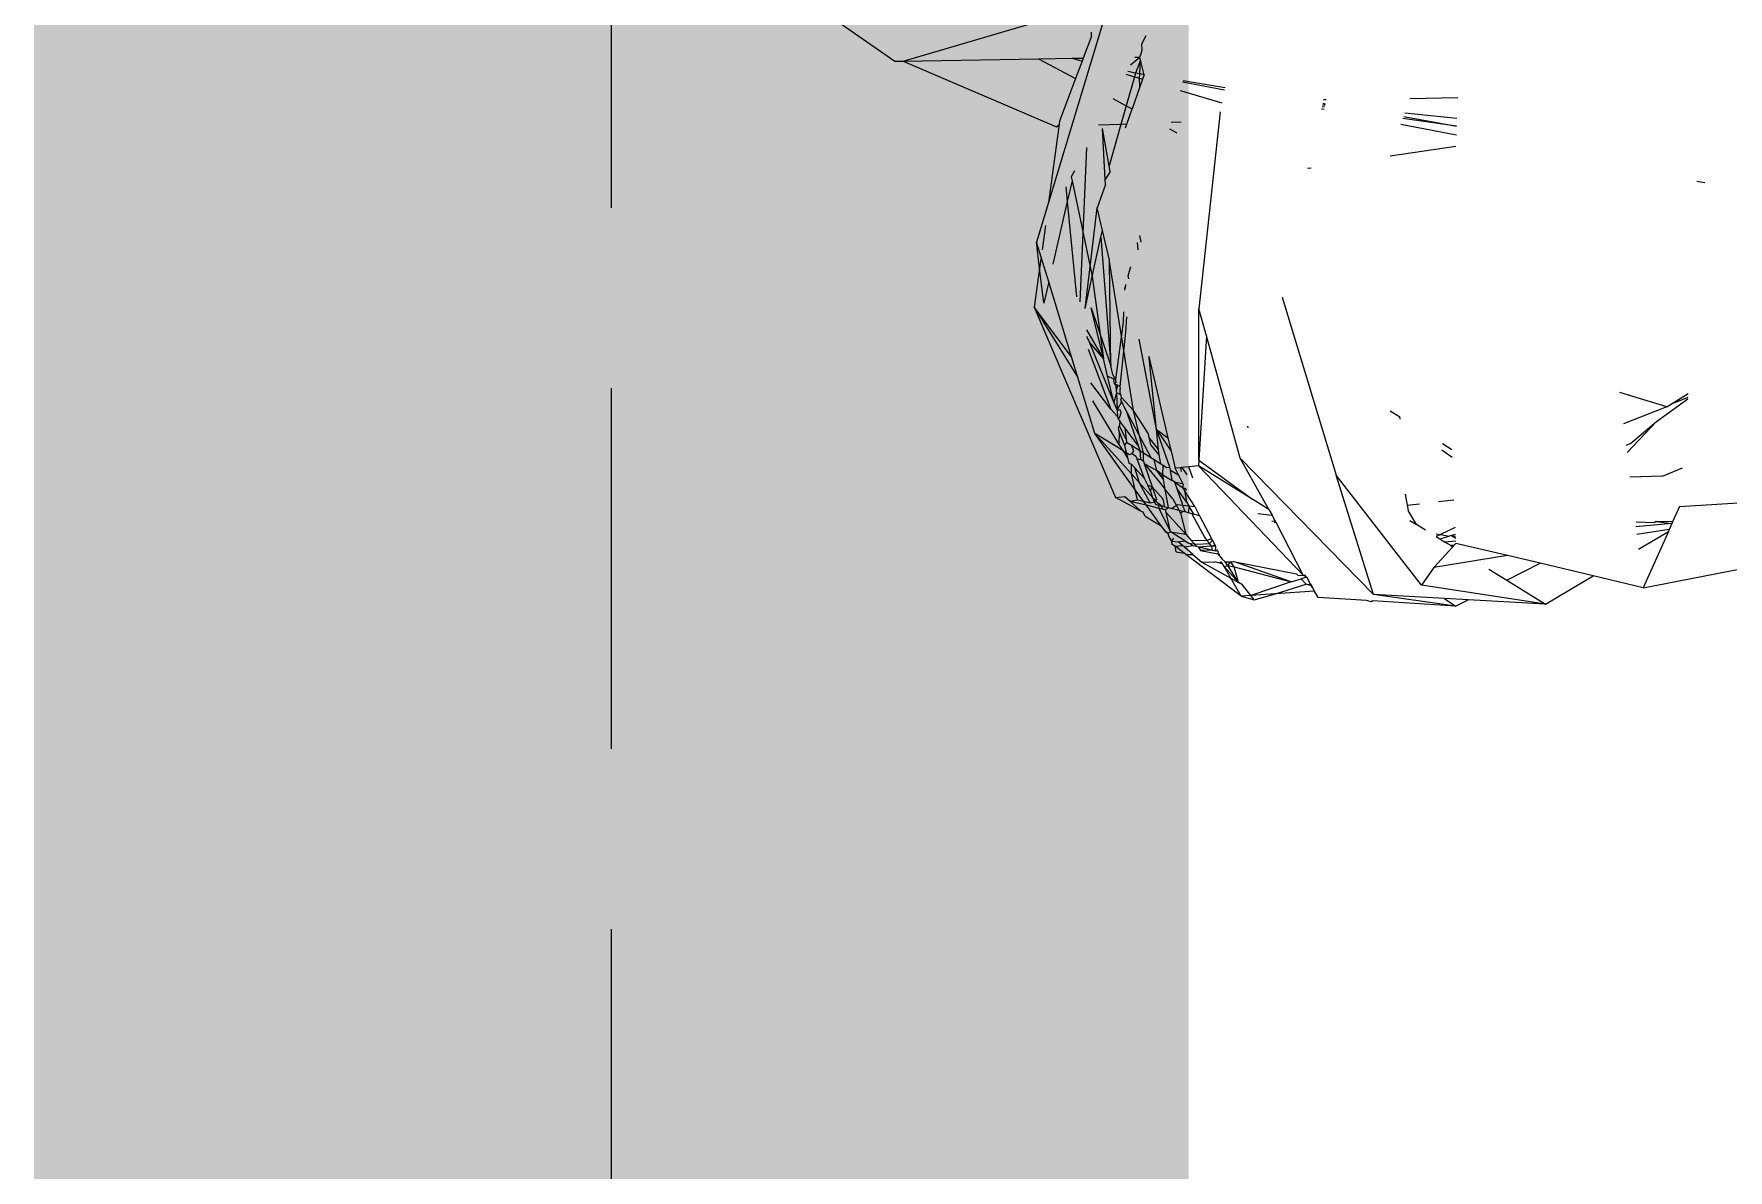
# Model space of a CAD drawing. Header units: millimetres. Extents: x 0 to 460473, y -68369 to 85219.
# Drawn here: x 230234.58 to 230263.93, y -38105.26 to -38085.57 of the extents above; entities that cross this region are included whole.
import ezdxf

# ---------------------------------------------------------------- set-up
doc = ezdxf.new("R2010")
doc.units = ezdxf.units.MM
doc.header["$LTSCALE"] = 50
doc.linetypes.add('HIDDEN2', pattern=[0.1875, 0.125, -0.0625])
doc.layers.add('fur', color=6, linetype='Continuous')
doc.layers.add('hid', color=8, linetype='HIDDEN2')

msp = doc.modelspace()

# ---------------------------------------------------------------- linework, layer by layer
at = {"layer": 'fur', "color": 40, "lineweight": 50, "true_color": 0xf8d731, "const_width": 20}
msp.add_lwpolyline([(231454.62857818, -37422.47504293), (231454.62857818, -39432.25663589), (230244.58358802, -39432.25663589), (230244.58358802, -37422.47504293)], close=True, dxfattribs=at)
at = {"layer": 'hid'}
for p, q in [((230244.58358802, -38082.33616613), (230244.58358802, -39427.44650558)), ((230253.54753487, -38083.88149174), (230252.15731342, -38088.49545861)), ((230247.70694316, -38084.80335157), (230249.49631807, -38086.05016198)), ((230249.64126467, -38086.04764682), (230251.97714465, -38085.35826719)), ((230252.90048481, -38085.61221353), (230252.75791194, -38085.99356575)), ((230252.90048481, -38085.61221353), (230252.9033299, -38085.54523876)), ((230253.77091264, -38085.74871406), (230253.8475139, -38085.60422979)), ((230249.64126467, -38086.04764682), (230251.98084384, -38086.00704968)), ((230251.98084384, -38086.00704968), (230252.56872518, -38085.99684858)), ((230251.98084384, -38086.00704968), (230252.62451879, -38086.35036416)), ((230252.56872518, -38085.99684858), (230252.75791194, -38085.99356575)), ((230252.56872518, -38085.99684858), (230252.73781111, -38086.04733121)), ((230252.75791194, -38085.99356575), (230252.73781111, -38086.04733121)), ((230253.57794799, -38086.11268143), (230253.74102134, -38085.97650651)), ((230253.64930007, -38085.97809809), (230253.74102134, -38085.97650651)), ((230253.74102134, -38085.97650651), (230253.75970343, -38085.91365272)), ((230253.75160843, -38086.03276718), (230253.74102134, -38085.97650651)), ((230253.75970343, -38085.91365272), (230253.77757251, -38085.85068639)), ((230253.77757251, -38085.85068639), (230253.77091264, -38085.74871406)), ((230249.49631807, -38086.05016198), (230249.64126467, -38086.04764682)), ((230249.64126467, -38086.04764682), (230252.29662232, -38087.18265644)), ((230252.73781111, -38086.04733121), (230252.62451879, -38086.35036416)), ((230253.49304911, -38086.27281658), (230253.64491017, -38086.31815652)), ((230253.66301861, -38086.25434674), (230253.53253592, -38086.22913477)), ((230253.66301861, -38086.25434674), (230253.64491017, -38086.31815652)), ((230253.75160843, -38086.03276718), (230253.66301861, -38086.25434674)), ((230253.73559687, -38086.26837038), (230253.66301861, -38086.25434674)), ((230253.73047724, -38086.34370359), (230253.73559687, -38086.26837038)), ((230253.73559687, -38086.26837038), (230253.75160843, -38086.03276718)), ((230253.81439127, -38086.28359509), (230253.73559687, -38086.26837038)), ((230253.81439127, -38086.28359509), (230253.75160843, -38086.03276718)), ((230253.81439127, -38086.28359509), (230253.7871866, -38086.36063486)), ((230252.62451879, -38086.35036416), (230252.34874367, -38087.08800417)), ((230253.64491017, -38086.31815652), (230253.50282683, -38086.81882399)), ((230253.73967982, -38086.49516732), (230253.60596332, -38086.87383351)), ((230253.64491017, -38086.31815652), (230253.73047724, -38086.34370359)), ((230253.73047724, -38086.34370359), (230253.7871866, -38086.36063486)), ((230253.73967982, -38086.49516732), (230253.73047724, -38086.34370359)), ((230253.7871866, -38086.36063486), (230253.73967982, -38086.49516732)), ((230254.4385514, -38086.55510763), (230255.15881929, -38086.77015225)), ((230255.2032714, -38086.55195568), (230254.47872509, -38086.41195824)), ((230254.48658426, -38086.38395396), (230255.21346704, -38086.50190963)), ((230253.26953992, -38086.69439663), (230253.50282683, -38086.81882399)), ((230253.50282683, -38086.81882399), (230253.41083177, -38087.14299243)), ((230253.50282683, -38086.81882399), (230253.60596332, -38086.87383351)), ((230253.51219071, -38087.13938422), (230253.60596332, -38086.87383351)), ((230256.93051687, -38086.88547693), (230256.88508675, -38086.87671126)), ((230256.9390863, -38086.84709009), (230256.89352675, -38086.84054989)), ((230256.94688525, -38086.8121546), (230256.90121475, -38086.80761049)), ((230256.90837042, -38086.77695185), (230256.95312265, -38086.78421407)), ((230256.96777864, -38086.71856241), (230256.92184304, -38086.71922808)), ((230259.24374433, -38086.6855801), (230258.41260582, -38086.6976246)), ((230252.33606081, -38087.1812525), (230252.15731342, -38088.49545861)), ((230252.29662232, -38087.18265644), (230252.34089863, -38087.14568337)), ((230252.33606081, -38087.1812525), (230252.29662232, -38087.18265644)), ((230252.34089863, -38087.14568337), (230252.33606081, -38087.1812525)), ((230252.34874367, -38087.08800417), (230252.34089863, -38087.14568337)), ((230253.41083177, -38087.14299243), (230253.02441488, -38087.15674823)), ((230253.41083177, -38087.14299243), (230253.20644127, -38087.86321533)), ((230253.51219071, -38087.13938422), (230253.41083177, -38087.14299243)), ((230253.48969149, -38087.20309883), (230253.51219071, -38087.13938422)), ((230254.45646184, -38087.10576974), (230254.28227243, -38087.11197059)), ((230255.12767441, -38086.92302925), (230254.76244994, -38090.33984304)), ((230259.22010071, -38087.32724826), (230258.26140799, -38087.14227012)), ((230259.2256981, -38087.17533974), (230258.29556631, -38087.04181666)), ((230258.30837808, -38087.00413956), (230259.2256981, -38087.17533974)), ((230259.23070747, -38087.0393895), (230258.32696813, -38086.94946958)), ((230253.20644127, -38087.86321533), (230253.09344161, -38087.2123186)), ((230253.1391507, -38088.10033111), (230253.09344161, -38087.2123186)), ((230254.25234944, -38087.21859403), (230254.3803602, -38087.28687064)), ((230252.75535554, -38089.02862657), (230252.818363, -38087.54540056)), ((230259.21276441, -38087.5263493), (230258.07306111, -38087.69616432)), ((230252.60499653, -38087.94784957), (230252.55045804, -38088.05071935)), ((230252.55045804, -38088.05071935), (230252.56503101, -38088.12027129)), ((230253.22296916, -38087.95841868), (230253.1391507, -38088.10033111)), ((230253.22296916, -38087.95841868), (230253.20644127, -38087.86321533)), ((230256.70400192, -38087.90015322), (230256.64413538, -38087.90907329)), ((230252.45787355, -38088.22535098), (230252.48211489, -38088.4779932)), ((230252.56503101, -38088.12027129), (230252.48211489, -38088.4779932)), ((230252.56503101, -38088.12027129), (230252.75535554, -38089.02862657)), ((230253.14343877, -38088.18363746), (230253.00119806, -38088.58644299)), ((230253.14343877, -38088.18363746), (230253.1391507, -38088.10033111)), ((230263.52187619, -38088.15726856), (230263.38523975, -38088.13090479)), ((230252.15731342, -38088.49545861), (230251.95014654, -38089.18301894)), ((230252.48211489, -38088.4779932), (230252.22988241, -38089.56619034)), ((230252.48211489, -38088.4779932), (230252.64049587, -38090.1286328)), ((230252.8770645, -38089.6095027), (230253.00119806, -38088.58644299)), ((230253.09212613, -38088.97955255), (230253.00119806, -38088.58644299)), ((230252.10301443, -38088.89468155), (230252.04594886, -38089.31424526)), ((230252.00274056, -38089.63192606), (230251.95014654, -38089.18301894)), ((230252.02874337, -38089.44074538), (230251.95014654, -38089.18301894)), ((230252.70488086, -38090.21682486), (230252.75535554, -38089.02862657)), ((230252.75535554, -38089.02862657), (230252.8770645, -38089.6095027)), ((230252.91288493, -38089.78046164), (230253.06537036, -38089.09910621)), ((230253.06537036, -38089.09910621), (230253.09212613, -38088.97955255)), ((230253.06537036, -38089.09910621), (230253.23677553, -38091.32628311)), ((230253.21082112, -38089.49270688), (230253.09212613, -38088.97955255)), ((230253.71165321, -38089.31446502), (230253.69902049, -38089.1902502)), ((230253.73332006, -38089.06803182), (230253.75405244, -38089.18590583)), ((230252.02874337, -38089.44074538), (230252.00274056, -38089.63192606)), ((230252.15954343, -38089.86965116), (230252.02874337, -38089.44074538)), ((230253.21217458, -38089.51900123), (230253.21082112, -38089.49270688)), ((230253.23677553, -38091.32628311), (230253.21217458, -38089.51900123)), ((230253.62912759, -38092.09946214), (230253.21217458, -38089.51900123)), ((230252.00274056, -38089.63192606), (230251.91039931, -38090.31084745)), ((230252.07388789, -38090.23919168), (230252.00274056, -38089.63192606)), ((230252.78933787, -38090.33251082), (230252.8770645, -38089.6095027)), ((230252.78933787, -38090.33251082), (230252.91288493, -38089.78046164)), ((230252.8770645, -38089.6095027), (230252.91288493, -38089.78046164)), ((230252.91288493, -38089.78046164), (230253.10693152, -38091.19939459)), ((230253.5370304, -38089.76746336), (230253.58238376, -38089.60585746)), ((230253.54572867, -38089.8175668), (230253.5370304, -38089.76746336)), ((230252.15954343, -38089.86965116), (230252.07388789, -38090.23919168)), ((230252.55708803, -38091.17323747), (230252.15954343, -38089.86965116)), ((230253.48107036, -38090.01361802), (230253.48526308, -38089.9519239)), ((230253.48944662, -38089.98822026), (230253.49578033, -38089.91444818)), ((230251.91039931, -38090.31084745), (230253.31805091, -38093.60634634)), ((230252.55708803, -38091.17323747), (230251.91039931, -38090.31084745)), ((230251.91039931, -38090.31084745), (230252.66621188, -38091.53106491)), ((230253.10693152, -38091.19939459), (230252.89358058, -38090.3195128)), ((230252.89358058, -38090.3195128), (230253.23677553, -38091.32628311)), ((230253.45643953, -38090.39110565), (230253.45011068, -38090.57072618)), ((230254.75970906, -38092.96351285), (230254.76244994, -38090.33984304)), ((230254.89104766, -38090.80747106), (230254.76244994, -38090.33984304)), ((230256.20534907, -38090.13387436), (230257.13790888, -38093.2190719)), ((230253.10693152, -38091.19939459), (230252.81874165, -38090.70266479)), ((230253.45011068, -38090.57072618), (230253.31687549, -38091.56125821)), ((230253.5055758, -38090.47682104), (230253.48975221, -38090.74594962)), ((230252.82998967, -38090.84426225), (230252.82780723, -38090.81678819)), ((230252.85483854, -38090.88329219), (230252.82998967, -38090.84426225)), ((230252.86814356, -38090.91602596), (230252.85483854, -38090.88329219)), ((230253.28970733, -38091.95318134), (230252.86814356, -38090.91602596)), ((230253.10693152, -38091.19939459), (230252.86814356, -38090.91602596)), ((230253.48975221, -38090.74594962), (230253.38916549, -38091.68585869)), ((230254.02862624, -38092.4311917), (230253.72733945, -38090.8636749)), ((230254.89104766, -38090.80747106), (230254.75970906, -38092.96351285)), ((230255.47340024, -38092.92511659), (230254.89104766, -38090.80747106)), ((230252.66621188, -38091.53106491), (230252.55708803, -38091.17323747)), ((230252.84556651, -38091.04035368), (230253.23636211, -38092.07908163)), ((230253.18082937, -38091.50415716), (230253.10693152, -38091.19939459)), ((230253.89513557, -38091.15638554), (230253.90195808, -38091.18569132)), ((230254.02862624, -38092.4311917), (230253.90195808, -38091.18569132)), ((230253.90195808, -38091.18569132), (230254.22524502, -38092.57435515)), ((230252.96145084, -38092.49918136), (230252.66621188, -38091.53106491)), ((230253.28970733, -38091.95318134), (230253.18082937, -38091.50415716)), ((230253.28578113, -38091.56017045), (230253.18082937, -38091.50415716)), ((230253.2685603, -38091.47798118), (230253.23677553, -38091.32628311)), ((230253.31687549, -38091.56125821), (230253.2685603, -38091.47798118)), ((230253.30194076, -38091.63729496), (230253.28578113, -38091.56017045)), ((230253.31687549, -38091.56125821), (230253.32000785, -38091.6139301)), ((230253.23636211, -38092.07908163), (230252.89155306, -38091.61926243)), ((230253.33467537, -38091.79352632), (230253.28970733, -38091.95318134)), ((230253.32000785, -38091.6139301), (230253.30194076, -38091.63729496)), ((230253.35191427, -38091.66404528), (230253.30194076, -38091.63729496)), ((230253.30194076, -38091.63729496), (230253.32303501, -38091.67274022)), ((230253.32303501, -38091.67274022), (230253.32748614, -38091.75921452)), ((230253.35191427, -38091.66404528), (230253.32748614, -38091.75921452)), ((230253.32748614, -38091.75921452), (230253.33467537, -38091.79352632)), ((230253.33467537, -38091.79352632), (230253.34439595, -38092.08772942)), ((230253.33467537, -38091.79352632), (230253.40646681, -38091.82407642)), ((230253.38916549, -38091.68585869), (230253.35191427, -38091.66404528)), ((230253.38916549, -38091.68585869), (230253.39488314, -38091.73153616)), ((230253.39757483, -38091.79799158), (230253.39488314, -38091.73153616)), ((230253.40646681, -38091.82407642), (230253.39757483, -38091.79799158)), ((230253.42343617, -38091.87385641), (230253.40252902, -38091.92115233)), ((230253.42343617, -38091.87385641), (230253.40646681, -38091.82407642)), ((230253.62912759, -38092.09946214), (230253.42343617, -38091.87385641)), ((230262.86825829, -38092.03625175), (230262.05224779, -38091.78827046)), ((230262.92826377, -38091.99856749), (230263.23737195, -38091.80444333)), ((230263.23203222, -38091.87289552), (230262.92826377, -38091.99856749)), ((230252.91666679, -38091.93541046), (230253.3754219, -38092.6904856)), ((230253.35034192, -38092.20324483), (230253.23636211, -38092.07908163)), ((230253.34439595, -38092.08772942), (230253.28970733, -38091.95318134)), ((230253.41885041, -38091.95185126), (230253.34439595, -38092.08772942)), ((230253.34439595, -38092.08772942), (230253.35034192, -38092.20324483)), ((230253.34439595, -38092.08772942), (230253.39661065, -38092.08912269)), ((230253.40767473, -38092.14192781), (230253.39249061, -38092.20605467)), ((230253.39661065, -38092.08912269), (230253.40767473, -38092.14192781)), ((230253.40252902, -38091.92115233), (230253.41885041, -38091.95185126)), ((230253.41885041, -38091.95185126), (230253.50572614, -38092.11525595)), ((230253.50572614, -38092.11525595), (230253.93114005, -38092.9154176)), ((230253.50572614, -38092.11525595), (230253.70762629, -38092.70753473)), ((230253.88792521, -38092.50595362), (230253.62912759, -38092.09946214)), ((230253.80235056, -38092.83385402), (230253.62912759, -38092.09946214)), ((230258.0759258, -38092.10806842), (230258.23944718, -38092.21020418)), ((230262.86825829, -38092.03625175), (230262.11751447, -38092.3339824)), ((230262.68489611, -38092.29154627), (230263.22983741, -38091.90103172)), ((230262.86825829, -38092.03625175), (230262.92826377, -38091.99856749)), ((230253.35034192, -38092.20324483), (230253.36031637, -38092.24438051)), ((230253.39249061, -38092.20605467), (230253.36031637, -38092.24438051)), ((230253.36031637, -38092.24438051), (230253.38975689, -38092.28364084)), ((230253.38722945, -38092.35537287), (230253.36100373, -38092.41037691)), ((230253.36100373, -38092.41037691), (230253.38321158, -38092.46940498)), ((230253.38321158, -38092.46940498), (230253.3754219, -38092.6904856)), ((230253.38321158, -38092.46940498), (230253.47229157, -38092.70617806)), ((230253.38975689, -38092.28364084), (230253.38722945, -38092.35537287)), ((230253.39358419, -38092.38158048), (230253.38722945, -38092.35537287)), ((230253.47886735, -38092.40247385), (230253.38975689, -38092.28364084)), ((230253.50350287, -38092.59928348), (230253.39358419, -38092.38158048)), ((230253.47886735, -38092.40247385), (230253.50350287, -38092.59928348)), ((230253.70762629, -38092.70753473), (230253.47886735, -38092.40247385)), ((230254.02862624, -38092.4311917), (230254.22524502, -38092.57435515)), ((230254.02862624, -38092.4311917), (230254.27923561, -38092.80626916)), ((230254.25511136, -38093.08269012), (230254.02862624, -38092.4311917)), ((230254.05913486, -38092.77487131), (230254.02862624, -38092.4311917)), ((230255.60195299, -38092.37432921), (230255.61166286, -38092.39786051)), ((230258.24909641, -38092.25274007), (230258.23944718, -38092.21020418)), ((230262.68489611, -38092.29154627), (230262.17652561, -38092.82739003)), ((230262.23492757, -38092.66982208), (230262.68489611, -38092.29154627)), ((230253.5916881, -38093.19858197), (230252.96145084, -38092.49918136)), ((230253.65806375, -38093.47232216), (230252.96145084, -38092.49918136)), ((230253.44591463, -38092.79356449), (230252.96145084, -38092.49918136)), ((230253.3754219, -38092.6904856), (230253.44591463, -38092.79356449)), ((230253.50966252, -38092.64849199), (230253.47229157, -38092.70617806)), ((230253.47229157, -38092.70617806), (230253.50170023, -38092.82746246)), ((230253.50350287, -38092.59928348), (230253.50966252, -38092.64849199)), ((230253.50966252, -38092.64849199), (230253.59404601, -38092.70193283)), ((230253.63444712, -38092.80132998), (230253.59404601, -38092.70193283)), ((230253.59404601, -38092.70193283), (230253.73646254, -38092.79212654)), ((230253.70762629, -38092.70753473), (230253.73646254, -38092.79212654)), ((230253.90260205, -38092.57082818), (230253.88792521, -38092.50595362)), ((230253.93025842, -38092.69307482), (230253.90260205, -38092.57082818)), ((230254.05913486, -38092.77487131), (230253.90260205, -38092.57082818)), ((230254.075426, -38092.86871097), (230253.93025842, -38092.69307482)), ((230254.22524502, -38092.57435515), (230254.27923561, -38092.80626916)), ((230258.97889998, -38092.67206779), (230259.14095477, -38092.77328753)), ((230262.23492757, -38092.66982208), (230262.16187328, -38092.70487809)), ((230253.44591463, -38092.79356449), (230253.50170023, -38092.82746246)), ((230253.47031149, -38092.82923911), (230253.44591463, -38092.79356449)), ((230253.50170023, -38092.82746246), (230253.47031149, -38092.82923911)), ((230253.52260027, -38092.91365645), (230253.47031149, -38092.82923911)), ((230253.50170023, -38092.82746246), (230253.52260027, -38092.91365645)), ((230253.50170023, -38092.82746246), (230253.5585505, -38092.86200738)), ((230253.52260027, -38092.91365645), (230253.54602646, -38093.01026853)), ((230253.54602646, -38093.01026853), (230253.59328167, -38093.02776765)), ((230253.5585505, -38092.86200738), (230253.60695998, -38092.84674344)), ((230253.5916881, -38093.19858197), (230253.59328167, -38093.02776765)), ((230253.64597202, -38093.08610097), (230253.59328167, -38093.02776765)), ((230253.60695998, -38092.84674344), (230253.63444712, -38092.80132998)), ((230253.60695998, -38092.84674344), (230253.67027331, -38092.88947163)), ((230253.67027331, -38092.88947163), (230253.69209324, -38092.94315427)), ((230253.81778295, -38093.27631229), (230253.69209324, -38092.94315427)), ((230253.69209324, -38092.94315427), (230253.75075621, -38092.94378703)), ((230253.73646254, -38092.79212654), (230253.80235056, -38092.83385402)), ((230253.73646254, -38092.79212654), (230253.75075621, -38092.94378703)), ((230253.75075621, -38092.94378703), (230253.7993381, -38092.97657343)), ((230253.7993381, -38092.97657343), (230253.80235056, -38092.83385402)), ((230253.7993381, -38092.97657343), (230253.81298796, -38093.01661563)), ((230253.80235056, -38092.83385402), (230253.93114005, -38092.9154176)), ((230253.81298796, -38093.01661563), (230253.95226986, -38093.42520231)), ((230253.81298796, -38093.01661563), (230254.07752366, -38093.34401653)), ((230253.81298796, -38093.01661563), (230254.03112836, -38093.13894006)), ((230253.93114005, -38092.9154176), (230253.9888248, -38092.95194988)), ((230253.9888248, -38092.95194988), (230254.10235951, -38093.02385246)), ((230254.03112836, -38093.13894006), (230253.9888248, -38092.95194988)), ((230254.075426, -38092.86871097), (230254.05913486, -38092.77487131)), ((230254.10235951, -38093.02385246), (230254.075426, -38092.86871097)), ((230254.10235951, -38093.02385246), (230254.14208308, -38093.04900976)), ((230254.13508118, -38093.21233472), (230254.14208308, -38093.04900976)), ((230254.14208308, -38093.04900976), (230254.20207269, -38093.08700174)), ((230254.27923561, -38092.80626916), (230254.3481039, -38093.10208968)), ((230254.75970906, -38092.96351285), (230254.75382554, -38093.06009607)), ((230254.75970906, -38092.96351285), (230255.69442978, -38093.64410826)), ((230257.78398871, -38095.28942375), (230255.47340024, -38092.92511659)), ((230255.97292032, -38093.81702038), (230255.47340024, -38092.92511659)), ((230259.14723017, -38092.91511751), (230258.97114442, -38092.78525352)), ((230253.65806375, -38093.47232216), (230253.5916881, -38093.19858197)), ((230253.7260271, -38093.34766357), (230253.5916881, -38093.19858197)), ((230253.64597202, -38093.08610097), (230253.7260271, -38093.34766357)), ((230253.64597202, -38093.08610097), (230253.81778295, -38093.27631229)), ((230253.96373132, -38093.61145387), (230253.7260271, -38093.34766357)), ((230253.91472284, -38093.70135678), (230253.7260271, -38093.34766357)), ((230253.87439593, -38093.39166581), (230253.81778295, -38093.27631229)), ((230254.09590235, -38093.22531924), (230254.03112836, -38093.13894006)), ((230254.03112836, -38093.13894006), (230254.05560175, -38093.14951778)), ((230254.05560175, -38093.14951778), (230254.13508118, -38093.21233472)), ((230254.07752366, -38093.34401653), (230254.17965967, -38093.46911419)), ((230254.09590235, -38093.22531924), (230254.13508118, -38093.21233472)), ((230254.14981735, -38093.29721744), (230254.09590235, -38093.22531924)), ((230254.13508118, -38093.21233472), (230254.27162586, -38093.29530573)), ((230254.14981735, -38093.29721744), (230254.13508118, -38093.21233472)), ((230254.17965967, -38093.46911419), (230254.14981735, -38093.29721744)), ((230254.20207269, -38093.08700174), (230254.25511136, -38093.08269012)), ((230254.27200713, -38093.13129187), (230254.25511136, -38093.08269012)), ((230254.27162586, -38093.29530573), (230254.30009203, -38093.31451665)), ((230254.30009203, -38093.31451665), (230254.27200713, -38093.13129187)), ((230254.27200713, -38093.13129187), (230254.40795125, -38093.21738653)), ((230254.34439662, -38093.33952468), (230254.30009203, -38093.31451665)), ((230254.38572485, -38093.4584079), (230254.34439662, -38093.33952468)), ((230254.34439662, -38093.33952468), (230254.48001108, -38093.43593841)), ((230254.49141397, -38093.37817876), (230254.34439662, -38093.33952468)), ((230254.44115975, -38093.09245808), (230254.3481039, -38093.10208968)), ((230254.40795125, -38093.21738653), (230254.3481039, -38093.10208968)), ((230254.49141397, -38093.37817876), (230254.40795125, -38093.21738653)), ((230254.46855895, -38093.08962216), (230254.44115975, -38093.09245808)), ((230254.44115975, -38093.09245808), (230254.45295712, -38093.15953212)), ((230254.58822915, -38093.07723588), (230254.46855895, -38093.08962216)), ((230254.46855895, -38093.08962216), (230254.55124775, -38093.21337933)), ((230254.75382554, -38093.06009607), (230254.58822915, -38093.07723588)), ((230254.65856766, -38093.27217311), (230254.58822915, -38093.07723588)), ((230255.69442978, -38093.64410826), (230254.75382554, -38093.06009607)), ((230256.56988687, -38094.95217519), (230254.75382554, -38093.06009607)), ((230257.78398871, -38095.28942375), (230257.13790888, -38093.2190719)), ((230258.61493063, -38095.12878151), (230257.13790888, -38093.2190719)), ((230262.79251359, -38093.23773572), (230262.22762589, -38093.25465295)), ((230262.79251359, -38093.23773572), (230263.13675638, -38093.09427509)), ((230253.31805091, -38093.60634634), (230253.48003959, -38093.58934893)), ((230253.74664595, -38093.8376445), (230253.31805091, -38093.60634634)), ((230253.48003959, -38093.58934893), (230253.57277294, -38093.66857227)), ((230253.57277294, -38093.66857227), (230253.70019552, -38093.64607803)), ((230253.70019552, -38093.64607803), (230253.65806375, -38093.47232216)), ((230253.80104789, -38093.67206536), (230253.65806375, -38093.47232216)), ((230253.70019552, -38093.64607803), (230253.80104789, -38093.67206536)), ((230253.90290402, -38093.46180306), (230253.87439593, -38093.39166581)), ((230253.87439593, -38093.39166581), (230253.95226986, -38093.42520231)), ((230253.92384844, -38093.49242931), (230253.90290402, -38093.46180306)), ((230253.92384844, -38093.49242931), (230253.95226986, -38093.42520231)), ((230253.96373132, -38093.61145387), (230253.92384844, -38093.49242931)), ((230253.95226986, -38093.42520231), (230254.02621094, -38093.64211017)), ((230253.95226986, -38093.42520231), (230254.14388257, -38093.63733612)), ((230253.99289844, -38093.68321248), (230253.96373132, -38093.61145387)), ((230254.04741959, -38093.70432623), (230253.96373132, -38093.61145387)), ((230254.02621094, -38093.64211017), (230253.99289844, -38093.68321248)), ((230254.17344874, -38093.76802448), (230254.14388257, -38093.63733612)), ((230254.31112954, -38093.63014039), (230254.17965967, -38093.46911419)), ((230254.23427328, -38093.78369756), (230254.17965967, -38093.46911419)), ((230254.31112954, -38093.63014039), (230254.41793009, -38093.83102168)), ((230254.48329317, -38093.73906918), (230254.38572485, -38093.4584079)), ((230254.5466722, -38093.68096032), (230254.38572485, -38093.4584079)), ((230254.49141397, -38093.37817876), (230254.48001108, -38093.43593841)), ((230254.48001108, -38093.43593841), (230254.51077337, -38093.48425652)), ((230254.48001108, -38093.43593841), (230254.52984133, -38093.45220967)), ((230254.51077337, -38093.48425652), (230254.5466722, -38093.68096032)), ((230254.6910237, -38093.76273), (230254.51077337, -38093.48425652)), ((230254.52984133, -38093.45220967), (230254.54370917, -38093.47892627)), ((230255.97292032, -38093.81702038), (230255.69442978, -38093.64410826)), ((230258.33359104, -38093.55208657), (230258.36755694, -38093.74243968)), ((230258.90996022, -38093.67818408), (230259.17957949, -38093.64624374)), ((230263.08461817, -38093.76265591), (230265.04879413, -38093.64013651)), ((230253.57277294, -38093.66857227), (230253.84639654, -38093.73541565)), ((230253.74664595, -38093.8376445), (230253.57277294, -38093.66857227)), ((230253.74664595, -38093.8376445), (230253.7403672, -38093.81175027)), ((230253.74664595, -38093.8376445), (230253.79132119, -38093.85528095)), ((230253.83289481, -38093.92831457), (230253.79132119, -38093.85528095)), ((230253.80104789, -38093.67206536), (230253.91472284, -38093.70135678)), ((230253.84639654, -38093.73541565), (230253.80104789, -38093.67206536)), ((230253.83289481, -38093.92831457), (230254.10734147, -38094.09994543)), ((230253.84639654, -38093.73541565), (230254.06989668, -38093.7900144)), ((230254.10734147, -38094.09994543), (230253.84639654, -38093.73541565)), ((230253.91472284, -38093.70135678), (230253.99289844, -38093.68321248)), ((230253.99289844, -38093.68321248), (230254.01028184, -38093.72598013)), ((230254.01028184, -38093.72598013), (230254.05908821, -38093.7385564)), ((230254.09924394, -38093.74890361), (230254.04741959, -38093.70432623)), ((230254.09924394, -38093.74890361), (230254.05908821, -38093.7385564)), ((230254.05908821, -38093.7385564), (230254.06989668, -38093.7900144)), ((230254.06989668, -38093.7900144), (230254.27123428, -38094.20025603)), ((230254.06989668, -38093.7900144), (230254.14008472, -38093.8071606)), ((230254.14008472, -38093.8071606), (230254.09924394, -38093.74890361)), ((230254.17344874, -38093.76802448), (230254.09924394, -38093.74890361)), ((230254.14008472, -38093.8071606), (230254.1847724, -38093.81807733)), ((230254.17344874, -38093.76802448), (230254.23427328, -38093.78369756)), ((230254.1847724, -38093.81807733), (230254.23427328, -38093.78369756)), ((230254.1964551, -38093.86971716), (230254.1847724, -38093.81807733)), ((230254.27123428, -38094.20025603), (230254.1964551, -38093.86971716)), ((230254.5334997, -38094.24374963), (230254.1964551, -38093.86971716)), ((230254.23427328, -38093.78369756), (230254.28876951, -38093.79773998)), ((230254.28876951, -38093.79773998), (230254.39153107, -38093.72861734)), ((230254.41793009, -38093.83102168), (230254.28876951, -38093.79773998)), ((230254.39153107, -38093.72861734), (230254.48329317, -38093.73906918)), ((230254.44482323, -38093.88160503), (230254.41793009, -38093.83102168)), ((230254.49038147, -38093.84969073), (230254.41793009, -38093.83102168)), ((230254.49038147, -38093.84969073), (230254.44482323, -38093.88160503)), ((230254.44482323, -38093.88160503), (230254.5334997, -38094.24374963)), ((230254.52483568, -38093.85856879), (230254.48329317, -38093.73906918)), ((230254.48329317, -38093.73906918), (230254.58725559, -38093.75091065)), ((230254.52483568, -38093.85856879), (230254.49038147, -38093.84969073)), ((230254.5817632, -38093.8732377), (230254.52483568, -38093.85856879)), ((230254.5466722, -38093.68096032), (230254.58725559, -38093.75091065)), ((230254.58725559, -38093.75091065), (230254.5817632, -38093.8732377)), ((230254.64180676, -38093.88870954), (230254.5817632, -38093.8732377)), ((230254.58725559, -38093.75091065), (230254.6910237, -38093.76273)), ((230254.671667, -38093.89640383), (230254.58725559, -38093.75091065)), ((230254.671667, -38093.89640383), (230254.64180676, -38093.88870954)), ((230254.64180676, -38093.88870954), (230254.85574208, -38094.2971897)), ((230254.77411239, -38093.92280165), (230254.671667, -38093.89640383)), ((230254.6910237, -38093.76273), (230254.77411239, -38093.92280165)), ((230254.77411239, -38093.92280165), (230254.97906232, -38094.31764089)), ((230255.78053277, -38093.88682671), (230256.02778899, -38093.91498957)), ((230255.97292032, -38093.81702038), (230256.02778899, -38093.91498957)), ((230256.08274204, -38094.01310941), (230256.02778899, -38093.91498957)), ((230258.36755694, -38093.74243968), (230258.58128997, -38093.71711988)), ((230258.36755694, -38093.74243968), (230258.38377924, -38093.83335337)), ((230258.52760105, -38094.07523738), (230258.38377924, -38093.83335337)), ((230263.08461817, -38093.76265591), (230262.9655146, -38094.030028)), ((230254.16896128, -38094.1779039), (230254.10734147, -38094.09994543)), ((230254.16896128, -38094.1779039), (230254.22524819, -38094.22599056)), ((230254.18597245, -38094.20978982), (230254.16896128, -38094.1779039)), ((230254.22524819, -38094.22599056), (230254.18597245, -38094.20978982)), ((230254.22524819, -38094.22599056), (230254.27123428, -38094.20025603)), ((230254.2504121, -38094.29980947), (230254.22524819, -38094.22599056)), ((230254.27123428, -38094.20025603), (230254.5334997, -38094.24374963)), ((230254.51994762, -38094.35797718), (230254.27123428, -38094.20025603)), ((230256.02379181, -38094.02009293), (230256.08274204, -38094.01310941)), ((230256.09813383, -38094.04059179), (230256.06539384, -38094.04288405)), ((230256.09813383, -38094.04059179), (230256.08274204, -38094.01310941)), ((230256.56988687, -38094.95217519), (230256.09813383, -38094.04059179)), ((230258.41450759, -38094.00556244), (230258.52760105, -38094.07523738)), ((230258.6844495, -38094.17186902), (230258.52760105, -38094.07523738)), ((230259.20079732, -38094.12578743), (230258.94729145, -38094.24733692)), ((230262.9523565, -38094.05956626), (230262.33069933, -38094.11647713)), ((230262.33227407, -38094.03022322), (230262.6512643, -38094.04077912)), ((230262.90750314, -38094.16025623), (230262.34680357, -38094.25112896)), ((230262.37664316, -38094.50062566), (230262.89204098, -38094.1949668)), ((230262.89204098, -38094.1949668), (230262.45691205, -38095.17177497)), ((230262.68302124, -38094.02294966), (230262.6512643, -38094.04077912)), ((230262.9655146, -38094.030028), (230262.68302124, -38094.02294966)), ((230262.68302124, -38094.02294966), (230262.9523565, -38094.05956626)), ((230262.90750314, -38094.16025623), (230262.89204098, -38094.1949668)), ((230262.9523565, -38094.05956626), (230262.90750314, -38094.16025623)), ((230262.9655146, -38094.030028), (230262.9523565, -38094.05956626)), ((230254.29485763, -38094.36189812), (230254.2504121, -38094.29980947)), ((230254.29485763, -38094.36189812), (230254.28623323, -38094.40489158)), ((230254.28623323, -38094.40489158), (230254.35053022, -38094.45335679)), ((230254.29485763, -38094.36189812), (230254.32600113, -38094.31206514)), ((230254.29485763, -38094.36189812), (230254.40010072, -38094.37536941)), ((230254.35053022, -38094.45335679), (230254.47492152, -38094.43928981)), ((230254.36722757, -38094.54953626), (230254.35053022, -38094.45335679)), ((230254.50756009, -38094.57172135), (230254.35053022, -38094.45335679)), ((230254.40010072, -38094.37536941), (230254.51994762, -38094.35797718)), ((230254.47492152, -38094.43928981), (230254.40010072, -38094.37536941)), ((230254.51187331, -38094.47085822), (230254.47492152, -38094.43928981)), ((230254.65603866, -38094.44308452), (230254.51187331, -38094.47085822)), ((230254.65772439, -38094.59546074), (230254.51187331, -38094.47085822)), ((230254.51994762, -38094.35797718), (230254.58575958, -38094.39913405)), ((230254.5334997, -38094.24374963), (230254.63463118, -38094.35597946)), ((230254.58575958, -38094.39913405), (230254.68496042, -38094.41183192)), ((230254.65603866, -38094.44308452), (230254.58575958, -38094.39913405)), ((230254.89996736, -38094.35135745), (230254.63463118, -38094.35597946)), ((230254.68496042, -38094.41183192), (230254.63463118, -38094.35597946)), ((230254.72762176, -38094.45917499), (230254.65603866, -38094.44308452)), ((230254.72762176, -38094.45917499), (230254.68496042, -38094.41183192)), ((230254.68496042, -38094.41183192), (230254.7297733, -38094.41756804)), ((230254.75518846, -38094.46537144), (230254.72762176, -38094.45917499)), ((230254.7297733, -38094.41756804), (230254.94502496, -38094.40654465)), ((230254.98019591, -38094.44962255), (230254.75518846, -38094.46537144)), ((230254.75518846, -38094.46537144), (230254.78682323, -38094.52487334)), ((230254.99182284, -38094.51856219), (230254.75518846, -38094.46537144)), ((230254.99182284, -38094.51856219), (230254.78682323, -38094.52487334)), ((230254.78682323, -38094.52487334), (230255.09182917, -38094.58635257)), ((230254.85574208, -38094.2971897), (230254.89996736, -38094.35135745)), ((230254.89996736, -38094.35135745), (230254.97906232, -38094.31764089)), ((230254.94502496, -38094.40654465), (230254.89996736, -38094.35135745)), ((230254.94502496, -38094.40654465), (230254.99569805, -38094.34968988)), ((230254.98019591, -38094.44962255), (230254.94502496, -38094.40654465)), ((230254.99569805, -38094.34968988), (230254.97906232, -38094.31764089)), ((230255.04036045, -38094.43573269), (230254.98019591, -38094.44962255)), ((230255.05236537, -38094.45886035), (230254.98019591, -38094.44962255)), ((230254.98019591, -38094.44962255), (230254.99182284, -38094.51856219)), ((230254.99182284, -38094.51856219), (230255.0465198, -38094.530857)), ((230255.04036045, -38094.43573269), (230254.99569805, -38094.34968988)), ((230255.05236537, -38094.45886035), (230255.04036045, -38094.43573269)), ((230255.0465198, -38094.530857), (230255.05236537, -38094.45886035)), ((230255.08191522, -38094.5157886), (230255.0465198, -38094.530857)), ((230258.83166547, -38094.82082834), (230259.1572494, -38094.46315292)), ((230258.94729145, -38094.24733692), (230258.86836857, -38094.2851784)), ((230258.86836857, -38094.2851784), (230258.93453788, -38094.32594418)), ((230258.87153979, -38094.23889704), (230258.94729145, -38094.24733692)), ((230258.93453788, -38094.32594418), (230259.09679119, -38094.27921337)), ((230258.93453788, -38094.32594418), (230259.02238587, -38094.38006582)), ((230258.94729145, -38094.24733692), (230259.09679119, -38094.27921337)), ((230259.21135663, -38094.36443795), (230259.02238587, -38094.38006582)), ((230259.12238641, -38094.44167443), (230259.02238587, -38094.38006582)), ((230259.13489557, -38094.26823887), (230259.09679119, -38094.27921337)), ((230259.17776821, -38094.44061166), (230259.12238641, -38094.44167443)), ((230259.12238641, -38094.44167443), (230259.1572494, -38094.46315292)), ((230259.20619166, -38094.24770478), (230259.13489557, -38094.26823887)), ((230259.13489557, -38094.26823887), (230259.20745792, -38094.27632342)), ((230259.13489557, -38094.26823887), (230259.20905249, -38094.31236227)), ((230259.1572494, -38094.46315292), (230259.17776821, -38094.44061166)), ((230259.21301382, -38094.40189204), (230259.17776821, -38094.44061166)), ((230260.10717623, -38094.61410597), (230259.21301382, -38094.40189204)), ((230254.36722757, -38094.54953626), (230254.50756009, -38094.57172135)), ((230254.53678978, -38094.59375384), (230254.50756009, -38094.57172135)), ((230255.49552369, -38095.31641965), (230254.53678978, -38094.59375384)), ((230254.53678978, -38094.59375384), (230254.65772439, -38094.59546074)), ((230254.65772439, -38094.59546074), (230254.8130714, -38094.72817576)), ((230254.8130714, -38094.72817576), (230255.03739343, -38094.72429876)), ((230254.8130714, -38094.72817576), (230255.31664008, -38095.00809228)), ((230255.17241906, -38094.75951007), (230255.03739343, -38094.72429876)), ((230255.09544529, -38094.54185448), (230255.0465198, -38094.530857)), ((230255.09544529, -38094.54185448), (230255.09182917, -38094.58635257)), ((230255.09182917, -38094.58635257), (230255.12166461, -38094.59236642)), ((230255.09182917, -38094.58635257), (230255.16517179, -38094.67618367)), ((230255.12433884, -38094.72279607), (230255.17241906, -38094.75951007)), ((230255.17241906, -38094.75951007), (230255.15085268, -38094.72233783)), ((230255.16517179, -38094.67618367), (230255.21762076, -38094.72118386)), ((230255.19920713, -38094.80568251), (230255.17241906, -38094.75951007)), ((230255.19920713, -38094.80568251), (230255.26433494, -38094.78347944)), ((230255.31664008, -38095.00809228), (230255.19920713, -38094.80568251)), ((230255.19920713, -38094.80568251), (230255.44798269, -38095.08110113)), ((230255.21762076, -38094.72118386), (230255.31412796, -38094.71951591)), ((230255.26433494, -38094.78347944), (230255.21762076, -38094.72118386)), ((230255.26433494, -38094.78347944), (230255.31412796, -38094.71951591)), ((230255.44798269, -38095.08110113), (230255.26433494, -38094.78347944)), ((230255.26433494, -38094.78347944), (230255.37005655, -38094.81104899)), ((230255.31412796, -38094.71951591), (230255.35971642, -38094.718728)), ((230255.37005655, -38094.81104899), (230255.31412796, -38094.71951591)), ((230256.35679123, -38095.06836473), (230255.35971642, -38094.718728)), ((230255.35971642, -38094.718728), (230256.45287639, -38094.92918554)), ((230255.37005655, -38094.81104899), (230256.35679123, -38095.06836473)), ((230255.44798269, -38095.08110113), (230255.37005655, -38094.81104899)), ((230260.10717623, -38094.61410597), (230258.83166547, -38094.82082834)), ((230260.09427994, -38095.04044135), (230260.67028374, -38094.74774976)), ((230260.67028374, -38094.74774976), (230260.10717623, -38094.61410597)), ((230261.59134791, -38094.96634835), (230260.67028374, -38094.74774976)), ((230262.45691205, -38095.17177497), (230265.05414664, -38094.66898365)), ((230255.49552369, -38095.31641965), (230255.31664008, -38095.00809228)), ((230255.31664008, -38095.00809228), (230255.44798269, -38095.08110113)), ((230255.51577228, -38095.11878303), (230255.44798269, -38095.08110113)), ((230256.35679123, -38095.06836473), (230255.66011584, -38095.30537201)), ((230256.09010125, -38095.27651083), (230256.6189851, -38095.11191817)), ((230256.35679123, -38095.06836473), (230256.5332066, -38095.01755508)), ((230256.45287639, -38094.92918554), (230256.47850584, -38094.95737994)), ((230256.47850584, -38094.95737994), (230256.56988687, -38094.95217519)), ((230256.62972379, -38094.98975703), (230256.5332066, -38095.01755508)), ((230256.6189851, -38095.11191817), (230256.5332066, -38095.01755508)), ((230256.56988687, -38094.95217519), (230256.62972379, -38094.98975703)), ((230256.61347167, -38094.96073851), (230256.56988687, -38094.95217519)), ((230256.65224752, -38095.12192099), (230256.6189851, -38095.11191817)), ((230256.69687089, -38095.1096496), (230256.62972379, -38094.98975703)), ((230256.69687089, -38095.1096496), (230256.65224752, -38095.12192099)), ((230256.7141734, -38095.14054361), (230256.69687089, -38095.1096496)), ((230256.69687089, -38095.1096496), (230256.72795764, -38095.16515565)), ((230258.83166547, -38094.82082834), (230258.61493063, -38095.12878151)), ((230259.78196987, -38094.84803247), (230260.09427994, -38095.04044135)), ((230260.09427994, -38095.04044135), (230260.76728016, -38095.45506523)), ((230260.76728016, -38095.45506523), (230261.59134791, -38094.96634835)), ((230262.45691205, -38095.17177497), (230261.59134791, -38094.96634835)), ((230255.66011584, -38095.30537201), (230255.49552369, -38095.31641965)), ((230255.49552369, -38095.31641965), (230255.7171332, -38095.37907679)), ((230255.66011584, -38095.30537201), (230255.51577228, -38095.11878303)), ((230256.09010125, -38095.27651083), (230255.66011584, -38095.30537201)), ((230255.7171332, -38095.37907679), (230255.66011584, -38095.30537201)), ((230255.7171332, -38095.37907679), (230256.09010125, -38095.27651083)), ((230256.76495421, -38095.23121382), (230256.09010125, -38095.27651083)), ((230256.7141734, -38095.14054361), (230256.65224752, -38095.12192099)), ((230256.72795764, -38095.16515565), (230256.7141734, -38095.14054361)), ((230256.76495421, -38095.23121382), (230256.72795764, -38095.16515565)), ((230256.82518074, -38095.33874958), (230256.76495421, -38095.23121382)), ((230257.6633593, -38095.39220573), (230256.82518074, -38095.33874958)), ((230257.74499144, -38095.41607116), (230257.6633593, -38095.39220573)), ((230257.77549166, -38095.39935715), (230257.74499144, -38095.41607116)), ((230259.20813916, -38095.49072647), (230257.77549166, -38095.39935715)), ((230259.20813916, -38095.49072647), (230257.78398871, -38095.28942375)), ((230259.01456502, -38095.35774912), (230257.78398871, -38095.28942375)), ((230260.76728016, -38095.45506523), (230258.61493063, -38095.12878151)), ((230259.01456502, -38095.35774912), (230259.20813916, -38095.49072647)), ((230259.42498705, -38095.38053701), (230259.01456502, -38095.35774912)), ((230259.20813916, -38095.49072647), (230259.42498705, -38095.38053701)), ((230260.76728016, -38095.45506523), (230259.42498705, -38095.38053701))]:
    msp.add_line(p, q, dxfattribs=at)

doc.saveas('drawing.dxf')
